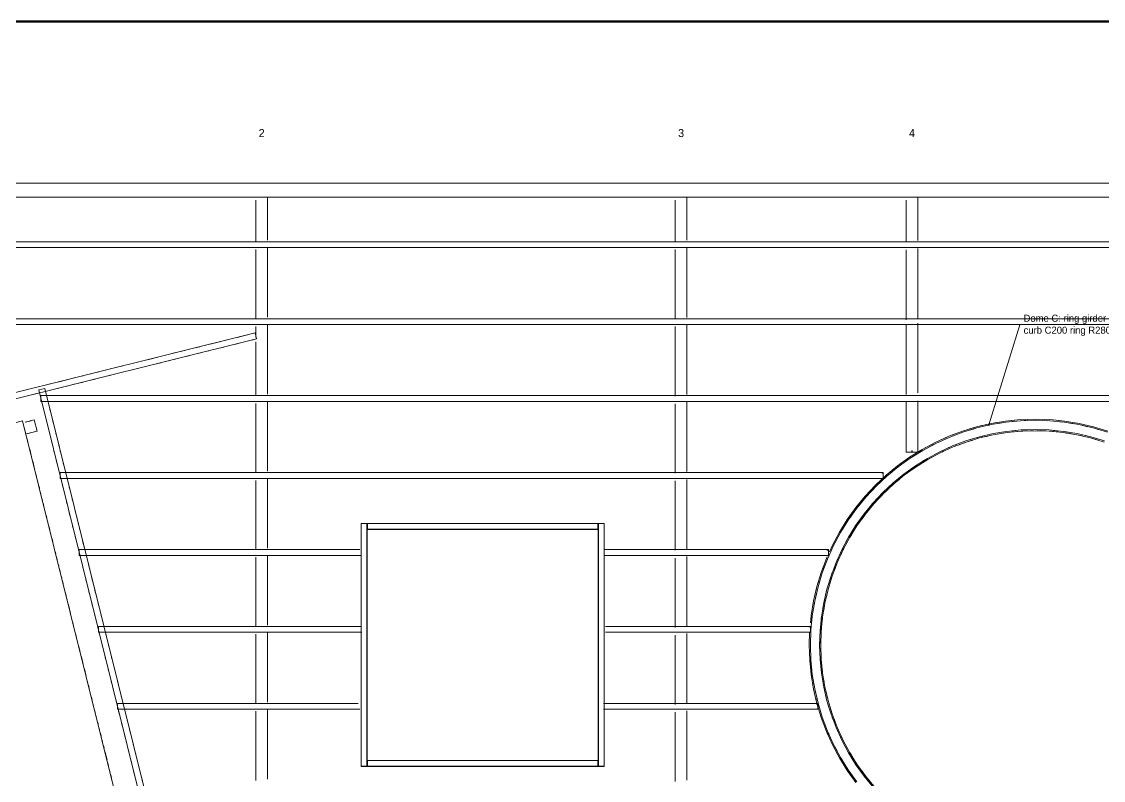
# Model space of a CAD drawing. Header units: metres. Extents: x 10 to 831, y 10 to 584.
# Drawn here: x 176.6 to 457.7, y 386.8 to 584 of the extents above; entities that cross this region are included whole.
import ezdxf
from ezdxf.enums import TextEntityAlignment as Align

# ---------------------------------------------------------------- set-up
doc = ezdxf.new("R2010")
doc.units = ezdxf.units.M
for name, color, linetype, lineweight in [('FRAME', 7, 'Continuous', 50), ('TXT', 7, 'Continuous', 18), ('VIS', 8, 'Continuous', 13)]:
    doc.layers.add(name, color=color, linetype=linetype, lineweight=lineweight)

msp = doc.modelspace()

# ---------------------------------------------------------------- linework, layer by layer
at = {"layer": 'FRAME'}
msp.add_lwpolyline([(10, 10), (831, 10), (831, 584), (10, 584), (10, 10)], close=True, dxfattribs=at)
at = {"layer": 'TXT'}
msp.add_line((428, 479.2), (436, 505.2), dxfattribs=at)
at = {"layer": 'VIS'}
for p, q in [((784, 542), (42, 542)), ((42, 538.4), (784, 538.4)), ((237.5, 537.5998), (237.5, 526.7984)), ((240.5, 527.1984), (240.5, 538.4)), ((346.5, 537.5984), (346.5, 526.7764)), ((349.5, 527.1772), (349.5, 538.4)), ((406.5, 537.5922), (406.5, 526.6858)), ((409.5, 527.0898), (409.5, 538.4)), ((409.5, 527.0898), (409.5, 538.4)), ((782.872, 526.8), (46.812, 526.8)), ((46.812, 525.3), (782.872, 525.3)), ((237.5, 524.798), (237.5, 506.7954)), ((240.5, 507.1956), (240.5, 525.1982)), ((346.5, 524.7724), (346.5, 506.7356)), ((349.5, 507.1364), (349.5, 525.1732)), ((406.5, 524.6662), (406.5, 506.4888)), ((409.5, 506.8928), (409.5, 525.07)), ((409.5, 506.8928), (409.5, 525.07)), ((781.564, 506.8), (51.788, 506.8)), ((51.788, 505.3), (781.564, 505.3)), ((237.5, 504.7952), (237.5, 501.9948)), ((240.5, 487.1926), (240.5, 505.1952)), ((346.5, 504.7316), (346.5, 486.695)), ((349.5, 487.0958), (349.5, 505.1324)), ((406.5, 505.277), (406.5, 487.0998)), ((409.5, 487.5038), (409.5, 505.681)), ((409.5, 487.5038), (409.5, 505.681)), ((237.3068, 503.106), (63.2856, 459.7952)), ((63.672, 458.2426), (237.6932, 501.5534)), ((225.6536, 500.2058), (228.3726, 500.8824)), ((229.538, 501.1724), (229.9264, 501.2692)), ((233.032, 500.3932), (231.0898, 499.9098)), ((232.6456, 501.9458), (235.3646, 502.6226)), ((237.6932, 501.5534), (236.5278, 501.2634)), ((237.6932, 501.5534), (237.3068, 503.106)), ((237.5, 500.7946), (237.5, 486.7926)), ((237.6932, 501.5534), (237.6932, 501.5534)), ((214.0004, 497.3054), (216.7194, 497.9822)), ((217.8848, 498.2722), (220.6038, 498.949)), ((221.7692, 499.239), (222.9346, 499.529)), ((223.7094, 498.073), (222.544, 497.783)), ((224.0998, 499.819), (224.4882, 499.9156)), ((225.2632, 498.4598), (224.8746, 498.363)), ((229.1476, 499.4264), (227.9822, 499.1364)), ((204.6778, 494.9852), (208.1738, 495.8554)), ((209.339, 496.1454), (212.0582, 496.822)), ((212.833, 495.3662), (210.8908, 494.8828)), ((215.1636, 495.9462), (213.9984, 495.6562)), ((216.7174, 496.3328), (216.329, 496.2362)), ((220.6018, 497.2996), (219.4366, 497.0096)), ((192.2478, 491.8916), (192.6362, 491.9882)), ((194.5784, 492.4716), (194.9668, 492.5684)), ((196.1322, 492.8584), (197.2974, 493.1484)), ((198.4628, 493.4384), (199.628, 493.7284)), ((200.403, 492.2724), (199.2376, 491.9824)), ((200.7934, 494.0184), (201.1818, 494.1152)), ((202.3472, 494.4052), (203.5124, 494.6952)), ((204.2874, 493.2392), (203.122, 492.9492)), ((206.618, 493.8194), (205.4526, 493.5292)), ((208.1718, 494.206), (207.7834, 494.1094)), ((183.702, 489.7648), (184.0904, 489.8614)), ((186.0326, 490.3448), (188.7518, 491.0216)), ((190.3034, 489.759), (188.3612, 489.2756)), ((189.917, 491.3116), (191.0824, 491.6016)), ((192.6342, 490.339), (191.4688, 490.049)), ((195.7416, 491.1124), (194.5764, 490.8224)), ((198.0724, 491.6924), (196.907, 491.4024)), ((180.981, 487.4388), (177.485, 486.5686)), ((177.487, 488.218), (180.206, 488.8946)), ((182.633, 488.6742), (181.0804, 488.2878)), ((181.0804, 488.2878), (213.3448, 358.629)), ((181.0804, 488.2878), (181.0804, 488.2878)), ((181.2736, 487.5114), (181.177, 487.8996)), ((780.256, 486.8), (181.65, 486.8)), ((181.65, 486.8), (181.65, 485.3)), ((181.65, 486.8), (181.65, 486.8)), ((214.8974, 359.0154), (182.633, 488.6742)), ((182.8262, 487.8978), (182.9228, 487.5096)), ((187.196, 488.9856), (186.0306, 488.6954)), ((181.65, 485.3), (181.65, 486.05)), ((181.65, 485.3), (181.65, 486.05)), ((181.65, 485.3), (780.256, 485.3)), ((181.65, 485.3), (181.65, 485.3)), ((181.65, 485.3), (182.0502, 485.3)), ((181.65, 485.3), (181.65, 485.3)), ((182.0464, 484.4058), (181.9498, 484.794)), ((183.599, 484.7922), (183.6956, 484.404)), ((780.256, 485.3), (183.6506, 485.3)), ((780.256, 485.3), (183.6506, 485.3)), ((184.0508, 485.3), (780.256, 485.3)), ((237.5, 484.7924), (237.5, 466.7898)), ((240.5, 467.1898), (240.5, 485.1924)), ((346.5, 484.6908), (346.5, 466.6542)), ((349.5, 467.055), (349.5, 485.0916)), ((406.5, 485.0802), (406.5, 472.1542)), ((409.5, 472.1542), (409.5, 485.4842)), ((409.5, 472.1542), (409.5, 485.4842)), ((182.8192, 481.3002), (182.7226, 481.6884)), ((183.9854, 483.2394), (184.082, 482.8512)), ((184.3718, 481.6866), (184.4684, 481.2984)), ((436.1608, 480.5744), (440, 480.7)), ((438.0804, 480.6372), (439.5202, 480.6842)), ((438.0804, 480.6372), (439.5202, 480.6842)), ((438.0804, 480.6372), (439.5202, 480.6842)), ((440, 480.7), (443.8392, 480.5744)), ((176.9, 480.24), (65.12, 452.42)), ((205.88, 363.78), (176.9, 480.24)), ((177.6728, 477.1344), (177.383, 478.299)), ((177.6728, 477.1344), (177.383, 478.299)), ((177.593, 479.9018), (179.9296, 480.4834)), ((179.1508, 480.2896), (177.9824, 479.9986)), ((179.9296, 480.4834), (180.6542, 477.5722)), ((180.1712, 479.513), (180.0504, 479.9982)), ((180.6542, 477.5722), (180.5334, 478.0574)), ((183.592, 478.1946), (183.4954, 478.5828)), ((184.7582, 480.1338), (184.8548, 479.7456)), ((185.1446, 478.581), (185.2412, 478.1928)), ((421.1316, 477.5848), (424.8074, 478.6998)), ((421.228, 477.3008), (424.885, 478.41)), ((422.9694, 478.1424), (424.3478, 478.5604)), ((422.9694, 478.1424), (424.3478, 478.5604)), ((422.9694, 478.1424), (424.3478, 478.5604)), ((423.0564, 477.8554), (424.4278, 478.2714)), ((424.8074, 478.6998), (428.5482, 479.572)), ((424.885, 478.41), (428.6068, 479.2778)), ((425.7426, 478.918), (427.1454, 479.245)), ((425.7426, 478.918), (427.1454, 479.245)), ((425.7426, 478.918), (427.1454, 479.245)), ((427.6762, 479.061), (428.1416, 479.1694)), ((428.5482, 479.572), (432.338, 480.1978)), ((428.6068, 479.2778), (432.3772, 479.9004)), ((429.4956, 479.7286), (429.9694, 479.8068)), ((429.4956, 479.7286), (429.9694, 479.8068)), ((429.4956, 479.7286), (429.9694, 479.8068)), ((430.492, 479.5892), (431.906, 479.8226)), ((432.338, 480.1978), (436.1608, 480.5744)), ((432.3772, 479.9004), (436.1804, 480.275)), ((432.6906, 477.521), (436.3374, 477.88)), ((433.2938, 480.292), (434.7274, 480.4332)), ((433.2938, 480.292), (434.7274, 480.4332)), ((433.2938, 480.292), (434.7274, 480.4332)), ((433.328, 479.994), (434.7542, 480.1344)), ((436.3374, 477.88), (434.0582, 477.6556)), ((436.1804, 480.275), (440, 480.4)), ((436.3374, 477.88), (440, 478)), ((438.1688, 477.94), (436.3374, 477.88)), ((437.1354, 480.3062), (437.6128, 480.3218)), ((440, 480.4), (443.8196, 480.275)), ((440, 478), (443.6626, 477.88)), ((440.9598, 480.6686), (442.3994, 480.6214)), ((440.9598, 480.6686), (442.3994, 480.6214)), ((440.9598, 480.6686), (442.3994, 480.6214)), ((442.747, 477.91), (441.3734, 477.955)), ((442.8646, 480.3062), (443.342, 480.2906)), ((443.6626, 477.88), (447.3094, 477.521)), ((443.8196, 480.275), (447.6228, 479.9004)), ((443.8392, 480.5744), (447.6618, 480.1978)), ((444.7948, 480.4802), (446.2284, 480.339)), ((444.7948, 480.4802), (446.2284, 480.339)), ((444.7948, 480.4802), (446.2284, 480.339)), ((445.7212, 480.0876), (447.1474, 479.9472)), ((447.6228, 479.9004), (451.3932, 479.2778)), ((447.6618, 480.1978), (451.4518, 479.572)), ((448.5654, 479.7448), (449.9794, 479.5114)), ((450.5044, 479.7286), (450.978, 479.6504)), ((450.5044, 479.7286), (450.978, 479.6504)), ((450.5044, 479.7286), (450.978, 479.6504)), ((451.3932, 479.2778), (455.115, 478.41)), ((451.4518, 479.572), (455.1926, 478.6998)), ((452.3238, 479.061), (453.7194, 478.7354)), ((453.3222, 479.136), (454.725, 478.8088)), ((453.3222, 479.136), (454.725, 478.8088)), ((453.3222, 479.136), (454.725, 478.8088)), ((455.115, 478.41), (458.772, 477.3008)), ((455.1926, 478.6998), (458.8686, 477.5848)), ((456.0294, 478.1328), (456.4864, 477.994)), ((180.6542, 477.5722), (177.9284, 476.8936)), ((178.0592, 475.5816), (178.1558, 475.1934)), ((178.0592, 475.5816), (178.1558, 475.1934)), ((178.0592, 475.5816), (178.1558, 475.1934)), ((178.2524, 474.8052), (178.1558, 475.1934)), ((178.2524, 474.8052), (178.1558, 475.1934)), ((178.3178, 476.9906), (178.7072, 477.0876)), ((179.8754, 477.3784), (180.6542, 477.5722)), ((180.6542, 477.5722), (180.6542, 477.5722)), ((184.558, 474.3126), (184.2682, 475.4772)), ((185.531, 477.0282), (185.6276, 476.64)), ((185.9174, 475.4754), (186.014, 475.0872)), ((409.5, 477.8092), (409.5, 472.1542)), ((409.5, 477.8092), (409.5, 472.1542)), ((414.0376, 474.6464), (417.5364, 476.2318)), ((414.1704, 474.3774), (417.6512, 475.9546)), ((415.787, 475.439), (417.0992, 476.0336)), ((415.787, 475.439), (417.0992, 476.0336)), ((415.787, 475.439), (417.0992, 476.0336)), ((416.781, 475.5602), (417.2162, 475.7574)), ((417.5364, 476.2318), (421.1316, 477.5848)), ((417.6512, 475.9546), (421.228, 477.3008)), ((418.4352, 476.57), (419.7834, 477.0774)), ((418.4352, 476.57), (419.7834, 477.0774)), ((418.4352, 476.57), (419.7834, 477.0774)), ((420.3338, 476.9642), (420.7808, 477.1324)), ((421.9994, 475.028), (425.5062, 476.0918)), ((423.7528, 475.56), (421.9994, 475.028)), ((425.5838, 475.802), (422.0958, 474.744)), ((422.0958, 474.744), (424.2758, 475.4052)), ((422.0958, 474.744), (424.2758, 475.4052)), ((423.8398, 475.273), (422.0958, 474.744)), ((425.5062, 476.0918), (425.0678, 475.9588)), ((425.5838, 475.802), (425.1478, 475.6698)), ((425.5062, 476.0918), (429.075, 476.924)), ((426.3984, 476.2998), (425.5062, 476.0918)), ((429.1334, 476.6298), (425.5838, 475.802)), ((425.5838, 475.802), (426.0276, 475.9056)), ((425.5838, 475.802), (426.0276, 475.9056)), ((428.246, 476.4228), (426.915, 476.1124)), ((427.3586, 476.216), (428.6898, 476.5262)), ((427.3586, 476.216), (428.6898, 476.5262)), ((429.075, 476.924), (432.6906, 477.521)), ((432.7296, 477.2234), (429.1334, 476.6298)), ((431.7866, 477.3716), (430.4308, 477.1478)), ((436.357, 477.5808), (432.7296, 477.2234)), ((436.357, 477.5808), (434.09, 477.3574)), ((434.5434, 477.4022), (436.357, 477.5808)), ((434.5434, 477.4022), (436.357, 477.5808)), ((440, 477.7), (436.357, 477.5808)), ((436.357, 477.5808), (436.8124, 477.5956)), ((436.357, 477.5808), (436.8124, 477.5956)), ((439.0892, 477.6702), (438.6338, 477.6552)), ((439.0892, 477.6702), (439.5446, 477.685)), ((439.0892, 477.6702), (439.5446, 477.685)), ((443.643, 477.5808), (440, 477.7)), ((440.9108, 477.6702), (440.4554, 477.685)), ((440.9108, 477.6702), (441.3662, 477.6552)), ((440.9108, 477.6702), (441.3662, 477.6552)), ((447.2704, 477.2234), (443.643, 477.5808)), ((445.4566, 477.4022), (444.0964, 477.536)), ((445.486, 477.7006), (444.1184, 477.8352)), ((444.5498, 477.4914), (445.91, 477.3574)), ((444.5498, 477.4914), (445.91, 477.3574)), ((450.8666, 476.6298), (447.2704, 477.2234)), ((447.3094, 477.521), (450.925, 476.924)), ((449.0684, 476.9266), (447.7198, 477.1492)), ((449.1172, 477.2224), (447.7614, 477.4462)), ((448.1694, 477.075), (449.518, 476.8524)), ((448.1694, 477.075), (449.518, 476.8524)), ((454.4162, 475.802), (450.8666, 476.6298)), ((450.925, 476.924), (454.4938, 476.0918)), ((451.754, 476.4228), (451.3102, 476.5262)), ((451.754, 476.4228), (452.1976, 476.3194)), ((451.754, 476.4228), (452.1976, 476.3194)), ((453.6016, 476.2998), (453.1556, 476.4038)), ((457.9042, 474.744), (454.4162, 475.802)), ((454.4938, 476.0918), (458.0006, 475.028)), ((455.2882, 475.5376), (454.8522, 475.6698)), ((455.2882, 475.5376), (455.7242, 475.4052)), ((455.2882, 475.5376), (455.7242, 475.4052)), ((457.124, 475.294), (455.8088, 475.693)), ((178.4456, 474.0288), (178.5422, 473.6406)), ((178.4456, 474.0288), (178.5422, 473.6406)), ((178.4456, 474.0288), (178.5422, 473.6406)), ((179.2184, 470.9232), (178.7354, 472.8642)), ((179.2184, 470.9232), (178.7354, 472.8642)), ((178.832, 472.476), (178.9286, 472.0878)), ((178.832, 472.476), (178.9286, 472.0878)), ((178.832, 472.476), (178.9286, 472.0878)), ((185.1376, 471.9834), (185.041, 472.3716)), ((186.3038, 473.9226), (186.4004, 473.5344)), ((186.6902, 472.3698), (186.7868, 471.9816)), ((406.5, 472.1542), (406.5, 472.558)), ((406.5, 472.1542), (406.5, 472.558)), ((407.388, 470.8072), (410.65, 472.8356)), ((407.5546, 470.5578), (410.8, 472.5758)), ((407.929, 472.1542), (407.929, 472.558)), ((408.071, 472.1542), (408.071, 472.558)), ((409.8346, 472.3286), (410.2422, 472.5822)), ((409.8346, 472.3286), (410.2422, 472.5822)), ((409.8346, 472.3286), (410.2422, 472.5822)), ((409.9886, 472.0714), (410.3944, 472.3236)), ((410.65, 472.8356), (414.0376, 474.6464)), ((410.8, 472.5758), (414.1704, 474.3774)), ((411.497, 473.2884), (411.9204, 473.5148)), ((411.497, 473.2884), (411.9204, 473.5148)), ((411.497, 473.2884), (411.9204, 473.5148)), ((412.4852, 473.4766), (413.749, 474.1522)), ((415.2318, 472.2248), (418.5698, 473.7372)), ((418.6846, 473.46), (415.3646, 471.9558)), ((416.1946, 472.3318), (415.7796, 472.1438)), ((416.1946, 472.3318), (416.6096, 472.52)), ((416.1946, 472.3318), (416.6096, 472.52)), ((417.7352, 473.3592), (417.318, 473.1702)), ((418.5698, 473.7372), (421.9994, 475.028)), ((422.0958, 474.744), (418.6846, 473.46)), ((419.4272, 474.06), (418.9984, 473.8986)), ((422.0958, 474.744), (419.9638, 473.9416)), ((420.3902, 474.102), (422.0958, 474.744)), ((420.3902, 474.102), (422.0958, 474.744)), ((421.9994, 475.028), (421.5706, 474.8668)), ((179.2184, 470.9232), (179.315, 470.535)), ((179.2184, 470.9232), (179.315, 470.535)), ((179.2184, 470.9232), (179.315, 470.535)), ((179.9912, 467.8176), (179.5082, 469.7586)), ((179.9912, 467.8176), (179.5082, 469.7586)), ((186.1036, 468.1014), (185.6206, 470.0424)), ((187.0766, 470.817), (187.1732, 470.4288)), ((404.2658, 468.5698), (407.388, 470.8072)), ((404.4484, 468.3318), (407.5546, 470.5578)), ((409.5, 472.1542), (406.5, 472.1542)), ((406.5, 472.1542), (409.5, 472.1542)), ((406.5, 472.1542), (406.5, 472.1542)), ((409.5, 472.1542), (406.5, 472.1542)), ((406.5, 472.1542), (409.5, 472.1542)), ((406.5, 472.1542), (406.5, 472.1542)), ((406.778, 470.0014), (407.1664, 470.2796)), ((408.071, 472.1542), (407.929, 472.1542)), ((407.929, 472.1542), (408.071, 472.1542)), ((407.929, 472.1542), (407.929, 472.1542)), ((408.071, 472.1542), (408.071, 472.1542)), ((408.888, 468.5622), (412, 470.4974)), ((412.15, 470.2376), (409.0548, 468.3128)), ((409.5, 472.1542), (409.5, 472.1542)), ((409.5, 472.1542), (409.5, 472.1542)), ((411.222, 470.0136), (410.055, 469.288)), ((411.3762, 469.7564), (410.9892, 469.5158)), ((411.3762, 469.7564), (411.7632, 469.997)), ((411.3762, 469.7564), (411.7632, 469.997)), ((412, 470.4974), (415.2318, 472.2248)), ((415.3646, 471.9558), (412.15, 470.2376)), ((413.7572, 471.0968), (412.5518, 470.4524)), ((412.9536, 470.6672), (414.159, 471.3114)), ((412.9536, 470.6672), (414.159, 471.3114)), ((414.4238, 471.793), (414.02, 471.577)), ((179.6048, 469.3704), (179.7014, 468.9822)), ((179.6048, 469.3704), (179.7014, 468.9822)), ((179.6048, 469.3704), (179.7014, 468.9822)), ((179.9912, 467.8176), (180.0878, 467.4294)), ((179.9912, 467.8176), (180.0878, 467.4294)), ((179.9912, 467.8176), (180.0878, 467.4294)), ((400.5536, 466.8), (186.626, 466.8)), ((186.626, 466.8), (186.626, 465.3)), ((186.626, 466.8), (186.626, 466.8)), ((187.463, 469.2642), (187.5596, 468.876)), ((187.8494, 467.7114), (187.946, 467.3232)), ((400.5536, 466.8), (400.153, 466.8)), ((400.5536, 466.8), (400.153, 466.8)), ((400.5536, 466.68), (400.153, 466.68)), ((400.5536, 466.8), (400.5536, 465.3)), ((400.5536, 465.3), (400.5536, 466.8)), ((400.5536, 466.8), (400.5536, 466.8)), ((400.5536, 466.8), (400.5536, 466.68)), ((400.5536, 466.68), (400.5536, 466.8)), ((400.5536, 466.8), (400.5536, 466.8)), ((400.5536, 466.8), (400.5536, 465.3)), ((400.5536, 465.3), (400.5536, 466.8)), ((400.5536, 466.8), (400.5536, 466.8)), ((400.5536, 466.68), (400.5536, 466.68)), ((401.2964, 466.133), (404.2658, 468.5698)), ((401.4942, 465.9074), (404.4484, 468.3318)), ((402.2328, 466.5136), (402.602, 466.8166)), ((403.5234, 467.9606), (403.8946, 468.2652)), ((403.5234, 467.9606), (403.8946, 468.2652)), ((403.5234, 467.9606), (403.8946, 468.2652)), ((405.0462, 469.1292), (405.4366, 469.4088)), ((405.0462, 469.1292), (405.4366, 469.4088)), ((405.0462, 469.1292), (405.4366, 469.4088)), ((405.9094, 466.4278), (408.888, 468.5622)), ((409.0548, 468.3128), (406.092, 466.1898)), ((406.8326, 466.7206), (406.4624, 466.4552)), ((406.8326, 466.7206), (407.203, 466.986)), ((406.8326, 466.7206), (407.203, 466.986)), ((408.888, 468.5622), (407.771, 467.7618)), ((409.0548, 468.3128), (408.6844, 468.0474)), ((409.0548, 468.3128), (409.4416, 468.5534)), ((409.0548, 468.3128), (409.4416, 468.5534)), ((180.3776, 466.2648), (180.4742, 465.8766)), ((180.3776, 466.2648), (180.4742, 465.8766)), ((180.3776, 466.2648), (180.4742, 465.8766)), ((180.764, 464.712), (180.8606, 464.3238)), ((180.764, 464.712), (180.8606, 464.3238)), ((180.764, 464.712), (180.8606, 464.3238)), ((186.626, 465.3), (186.626, 466.05)), ((186.626, 465.3), (186.626, 466.05)), ((186.626, 465.3), (400.5536, 465.3)), ((186.626, 465.3), (186.626, 465.3)), ((186.626, 465.3), (187.0266, 465.3)), ((186.626, 465.3), (186.626, 465.3)), ((186.8764, 464.9958), (186.7798, 465.384)), ((187.6492, 461.8902), (187.1662, 463.8312)), ((188.6222, 464.6058), (188.7188, 464.2176)), ((400.5536, 465.3), (188.629, 465.3)), ((400.5536, 465.3), (188.629, 465.3)), ((189.0296, 465.3), (400.5536, 465.3)), ((237.5, 464.7896), (237.5, 446.787)), ((240.5, 447.187), (240.5, 465.1896)), ((346.5, 464.6502), (346.5, 446.6134)), ((349.5, 447.0142), (349.5, 465.051)), ((398.4928, 463.5072), (401.2964, 466.133)), ((398.705, 463.295), (401.4942, 465.9074)), ((399.4022, 463.9482), (399.751, 464.2746)), ((400.402, 461.598), (403.0766, 464.103)), ((400.5536, 465.3), (400.5536, 465.3)), ((400.5536, 465.3), (400.5536, 465.3)), ((400.5956, 465.4766), (400.946, 465.8048)), ((400.5956, 465.4766), (400.946, 465.8048)), ((400.5956, 465.4766), (400.946, 465.8048)), ((403.2744, 463.8774), (400.6142, 461.3858)), ((403.2744, 463.8774), (402.942, 463.566)), ((403.0766, 464.103), (405.9094, 466.4278)), ((406.092, 466.1898), (403.2744, 463.8774)), ((403.2744, 463.8774), (405.0354, 465.3226)), ((403.2744, 463.8774), (405.0354, 465.3226)), ((404.6832, 465.0336), (403.2744, 463.8774)), ((403.7848, 464.6842), (403.4308, 464.3936)), ((405.9094, 466.4278), (405.5552, 466.1372)), ((181.1504, 463.1592), (181.0538, 463.5474)), ((181.1504, 463.1592), (181.0538, 463.5474)), ((181.1504, 463.1592), (181.247, 462.771)), ((181.1504, 463.1592), (181.247, 462.771)), ((181.1504, 463.1592), (181.247, 462.771)), ((181.5368, 461.6064), (181.6334, 461.2182)), ((181.5368, 461.6064), (181.6334, 461.2182)), ((181.5368, 461.6064), (181.6334, 461.2182)), ((189.0086, 463.053), (189.1052, 462.6648)), ((189.395, 461.5002), (189.4916, 461.112)), ((395.867, 460.7036), (398.4928, 463.5072)), ((396.0926, 460.5058), (398.705, 463.295)), ((397.18, 462.1054), (398.1646, 463.1568)), ((397.18, 462.1054), (398.1646, 463.1568)), ((397.18, 462.1054), (398.1646, 463.1568)), ((397.897, 458.9234), (400.402, 461.598)), ((398.0518, 462.5978), (398.3784, 462.9464)), ((400.6142, 461.3858), (398.1226, 458.7256)), ((400.6142, 461.3858), (399.6798, 460.3882)), ((399.9912, 460.7208), (400.6142, 461.3858)), ((399.9912, 460.7208), (400.6142, 461.3858)), ((400.402, 461.598), (400.089, 461.2636)), ((400.6142, 461.3858), (401.6118, 462.3202)), ((400.6142, 461.3858), (401.6118, 462.3202)), ((401.2792, 462.0088), (400.6142, 461.3858)), ((402.408, 463.4768), (402.0736, 463.1636)), ((181.9232, 460.0536), (182.0198, 459.6654)), ((181.9232, 460.0536), (182.0198, 459.6654)), ((181.9232, 460.0536), (182.0198, 459.6654)), ((182.3096, 458.5008), (182.213, 458.889)), ((182.3096, 458.5008), (182.213, 458.889)), ((182.3096, 458.5008), (182.4062, 458.1126)), ((182.3096, 458.5008), (182.4062, 458.1126)), ((182.3096, 458.5008), (182.4062, 458.1126)), ((188.422, 458.7846), (188.3254, 459.1728)), ((189.7814, 459.9474), (189.878, 459.5592)), ((190.1678, 458.3946), (190.2644, 458.0064)), ((393.4302, 457.7344), (395.867, 460.7036)), ((393.6682, 457.5516), (396.0926, 460.5058)), ((394.0394, 458.4766), (394.344, 458.8478)), ((394.0394, 458.4766), (394.344, 458.8478)), ((394.0394, 458.4766), (394.344, 458.8478)), ((394.2742, 458.2902), (394.5774, 458.6594)), ((395.5722, 456.0906), (397.897, 458.9234)), ((398.1226, 458.7256), (395.8102, 455.908)), ((397.897, 458.9234), (397.6064, 458.5692)), ((398.1226, 458.7256), (397.8334, 458.3734)), ((399.1496, 460.2606), (397.897, 458.9234)), ((398.1226, 458.7256), (398.434, 459.058)), ((398.1226, 458.7256), (398.434, 459.058)), ((182.696, 456.948), (182.5994, 457.3362)), ((182.696, 456.948), (182.5994, 457.3362)), ((182.696, 456.948), (182.7926, 456.5598)), ((182.696, 456.948), (182.7926, 456.5598)), ((182.696, 456.948), (182.7926, 456.5598)), ((183.0824, 455.3952), (182.9858, 455.7834)), ((183.0824, 455.3952), (182.9858, 455.7834)), ((183.0824, 455.3952), (183.179, 455.007)), ((183.0824, 455.3952), (183.179, 455.007)), ((183.0824, 455.3952), (183.179, 455.007)), ((189.1948, 455.679), (188.7118, 457.62)), ((190.5542, 456.8418), (190.6508, 456.4536)), ((349.5, 447.0142), (349.5, 455.4314)), ((391.1928, 454.612), (393.4302, 457.7344)), ((391.4422, 454.4452), (393.6682, 457.5516)), ((391.752, 455.3926), (392.5912, 456.5634)), ((391.752, 455.3926), (392.5912, 456.5634)), ((391.752, 455.3926), (392.5912, 456.5634)), ((391.9986, 455.2218), (392.277, 455.6102)), ((393.4376, 453.112), (395.5722, 456.0906)), ((395.8102, 455.908), (393.6872, 452.9452)), ((395.8102, 455.908), (395.014, 454.797)), ((395.2794, 455.1674), (395.8102, 455.908)), ((395.2794, 455.1674), (395.8102, 455.908)), ((395.5722, 456.0906), (395.3054, 455.7182)), ((396.1534, 456.7988), (395.5722, 456.0906)), ((395.8102, 455.908), (396.6774, 456.9646)), ((395.8102, 455.908), (396.6774, 456.9646)), ((396.3884, 456.6124), (395.8102, 455.908)), ((183.4688, 453.8424), (183.3722, 454.2306)), ((183.4688, 453.8424), (183.3722, 454.2306)), ((183.4688, 453.8424), (183.5654, 453.4542)), ((183.4688, 453.8424), (183.5654, 453.4542)), ((183.4688, 453.8424), (183.5654, 453.4542)), ((183.8552, 452.2896), (183.7586, 452.6778)), ((183.8552, 452.2896), (183.7586, 452.6778)), ((189.5812, 454.1262), (189.4846, 454.5144)), ((189.9676, 452.5734), (189.871, 452.9616)), ((190.9406, 455.289), (191.0372, 454.9008)), ((191.327, 453.7362), (191.4236, 453.348)), ((264.9, 453.62), (264.84, 453.56)), ((264.84, 453.56), (264.9, 453.56)), ((264.84, 453.56), (264.84, 390.48)), ((264.9, 453.56), (264.9, 453.62)), ((266.38, 453.62), (264.9, 453.62)), ((264.9, 453.62), (264.9, 453.62)), ((264.9, 453.56), (266.38, 453.56)), ((264.9, 390.48), (264.9, 453.56)), ((266.44, 453.56), (266.38, 453.62)), ((266.38, 453.62), (266.38, 453.56)), ((266.38, 453.56), (266.44, 453.56)), ((266.38, 453.56), (266.38, 390.48)), ((266.5, 453.62), (266.44, 453.56)), ((266.44, 390.48), (266.44, 453.56)), ((266.44, 453.56), (266.44, 453.56)), ((266.44, 453.56), (266.5, 453.56)), ((266.44, 453.56), (266.44, 452.08)), ((266.5, 453.56), (266.5, 453.62)), ((266.5, 453.62), (266.5, 453.62)), ((326.38, 453.62), (266.5, 453.62)), ((266.5, 453.56), (326.38, 453.56)), ((266.5, 452.08), (266.5, 453.56)), ((326.44, 453.56), (326.38, 453.62)), ((326.38, 453.62), (326.38, 453.56)), ((326.38, 453.56), (326.44, 453.56)), ((326.38, 453.56), (326.38, 452.08)), ((326.5, 453.62), (326.44, 453.56)), ((326.44, 453.56), (326.5, 453.56)), ((326.44, 453.56), (326.44, 390.48)), ((326.44, 452.08), (326.44, 453.56)), ((326.44, 453.56), (326.44, 453.56)), ((326.5, 453.56), (326.5, 453.62)), ((326.5, 453.62), (326.5, 453.62)), ((327.98, 453.62), (326.5, 453.62)), ((326.5, 390.48), (326.5, 453.56)), ((326.5, 453.56), (327.98, 453.56)), ((328.04, 453.56), (327.98, 453.62)), ((327.98, 453.62), (327.98, 453.56)), ((327.98, 453.56), (328.04, 453.56)), ((327.98, 453.56), (327.98, 390.48)), ((328.04, 453.56), (328.04, 453.56)), ((328.04, 390.48), (328.04, 453.56)), ((389.1644, 451.35), (391.1928, 454.612)), ((389.4242, 451.2), (391.4422, 454.4452)), ((390.6856, 453.7964), (390.9392, 454.2042)), ((390.6856, 453.7964), (390.9392, 454.2042)), ((390.6856, 453.7964), (390.9392, 454.2042)), ((391.5026, 450), (393.4376, 453.112)), ((393.6872, 452.9452), (391.7624, 449.85)), ((393.4376, 453.112), (393.1958, 452.723)), ((394.505, 454.6012), (393.4376, 453.112)), ((393.6872, 452.9452), (393.4466, 452.5584)), ((393.6872, 452.9452), (393.9526, 453.3156)), ((393.6872, 452.9452), (393.9526, 453.3156)), ((183.8552, 452.2896), (183.9518, 451.9014)), ((183.8552, 452.2896), (183.9518, 451.9014)), ((183.8552, 452.2896), (183.9518, 451.9014)), ((184.2416, 450.7368), (184.145, 451.125)), ((184.2416, 450.7368), (184.145, 451.125)), ((184.2416, 450.7368), (184.3382, 450.3486)), ((184.2416, 450.7368), (184.3382, 450.3486)), ((184.2416, 450.7368), (184.3382, 450.3486)), ((190.7404, 449.4678), (190.2574, 451.4088)), ((191.7134, 452.1834), (191.81, 451.7952)), ((192.0998, 450.6306), (192.1964, 450.2424)), ((266.5, 452.08), (266.44, 452.08)), ((266.44, 452.08), (266.5, 452.02)), ((266.44, 452.08), (266.44, 452.08)), ((266.5, 452.02), (266.47, 452.05)), ((266.5, 452.02), (266.5, 452.08)), ((326.38, 452.08), (266.5, 452.08)), ((266.5, 452.02), (266.5, 452.02)), ((326.38, 452.02), (266.5, 452.02)), ((266.5, 452.02), (326.38, 452.02)), ((326.38, 452.08), (326.38, 452.02)), ((326.38, 452.02), (326.44, 452.08)), ((326.44, 452.08), (326.38, 452.08)), ((326.38, 452.02), (326.38, 452.05)), ((326.38, 452.02), (326.38, 452.02)), ((387.3536, 447.9624), (389.1644, 451.35)), ((387.6226, 447.8296), (389.4242, 451.2)), ((388.073, 448.6722), (388.7486, 449.9362)), ((388.259, 449.6562), (388.938, 450.9266)), ((388.259, 449.6562), (388.938, 450.9266)), ((388.259, 449.6562), (388.938, 450.9266)), ((389.7752, 446.7682), (391.5026, 450)), ((389.9286, 452.0114), (390.1808, 452.417)), ((391.7624, 449.85), (390.0442, 446.6354)), ((391.5026, 450), (390.8548, 448.788)), ((391.7624, 449.85), (391.118, 448.6446)), ((391.3328, 449.0464), (391.7624, 449.85)), ((391.3328, 449.0464), (391.7624, 449.85)), ((391.9864, 450.778), (391.5026, 450)), ((391.7624, 449.85), (392.4842, 451.0108)), ((391.7624, 449.85), (392.4842, 451.0108)), ((392.2436, 450.6238), (391.7624, 449.85)), ((184.628, 449.184), (184.5314, 449.5722)), ((184.628, 449.184), (184.5314, 449.5722)), ((184.628, 449.184), (184.7246, 448.7958)), ((184.628, 449.184), (184.7246, 448.7958)), ((184.628, 449.184), (184.7246, 448.7958)), ((185.0144, 447.6312), (184.9178, 448.0194)), ((185.0144, 447.6312), (184.9178, 448.0194)), ((185.0144, 447.6312), (185.111, 447.243)), ((185.0144, 447.6312), (185.111, 447.243)), ((185.0144, 447.6312), (185.111, 447.243)), ((191.1268, 447.915), (191.0302, 448.3032)), ((192.4862, 449.0778), (192.9692, 447.1368)), ((386.0454, 444.3488), (387.6226, 447.8296)), ((386.561, 446.213), (387.3536, 447.9624)), ((390.0442, 446.6354), (390.259, 447.0372)), ((390.0442, 446.6354), (390.259, 447.0372)), ((185.4008, 446.0784), (185.3042, 446.4666)), ((185.4008, 446.0784), (185.3042, 446.4666)), ((185.4008, 446.0784), (185.4974, 445.6902)), ((185.4008, 446.0784), (185.4974, 445.6902)), ((185.4008, 446.0784), (185.4974, 445.6902)), ((185.7872, 444.5256), (185.6906, 444.9138)), ((185.7872, 444.5256), (185.6906, 444.9138)), ((185.7872, 444.5256), (185.8838, 444.1374)), ((185.7872, 444.5256), (185.8838, 444.1374)), ((185.7872, 444.5256), (185.8838, 444.1374)), ((191.5132, 446.3622), (191.4166, 446.7504)), ((264.5138, 446.8), (191.604, 446.8)), ((191.604, 446.8), (191.604, 445.3)), ((191.604, 446.8), (191.604, 446.8)), ((191.604, 445.3), (191.604, 446.05)), ((191.604, 445.3), (191.604, 446.05)), ((191.604, 445.3), (264.9144, 445.3)), ((191.604, 445.3), (191.604, 445.3)), ((191.604, 445.3), (192.0046, 445.3)), ((191.604, 445.3), (191.604, 445.3)), ((191.8996, 444.8094), (191.803, 445.1976)), ((193.4522, 445.1958), (193.742, 444.0312)), ((264.5138, 445.3), (193.607, 445.3)), ((264.5138, 445.3), (193.607, 445.3)), ((194.0076, 445.3), (264.9144, 445.3)), ((237.5, 444.7866), (237.5, 426.7842)), ((240.5, 427.1842), (240.5, 445.1868)), ((240.5, 427.1842), (240.5, 444.3866)), ((386.297, 446.8), (328.2096, 446.8)), ((386.297, 445.3), (328.2096, 445.3)), ((386.297, 445.3), (328.2096, 445.3)), ((328.6102, 445.3), (386.297, 445.3)), ((328.6102, 445.3), (386.297, 445.3)), ((346.5, 444.6094), (346.5, 426.5728)), ((349.5, 426.9736), (349.5, 445.0102)), ((349.5, 426.9736), (349.5, 445.0102)), ((384.4152, 440.8684), (385.7682, 444.4636)), ((384.6992, 440.772), (386.0454, 444.3488)), ((385.7682, 444.4636), (385.9664, 444.9008)), ((386.297, 446.8), (385.8964, 446.8)), ((386.297, 446.8), (385.8964, 446.8)), ((386.297, 446.68), (385.8964, 446.68)), ((386.297, 446.8), (386.297, 445.3)), ((386.297, 445.3), (386.297, 446.8)), ((386.297, 446.8), (386.297, 446.8)), ((386.297, 446.8), (386.297, 446.68)), ((386.297, 446.68), (386.297, 446.8)), ((386.297, 446.8), (386.297, 446.8)), ((386.297, 446.8), (386.297, 445.3)), ((386.297, 445.3), (386.297, 446.8)), ((386.297, 446.8), (386.297, 446.8)), ((386.297, 446.68), (386.297, 446.68)), ((386.297, 445.3), (386.297, 445.3)), ((386.297, 445.3), (386.297, 445.3)), ((386.4398, 445.219), (386.6368, 445.654)), ((388.2628, 443.4302), (389.7752, 446.7682)), ((388.6408, 444.2648), (388.2628, 443.4302)), ((390.0442, 446.6354), (388.54, 443.3154)), ((390.0442, 446.6354), (389.48, 445.3904)), ((389.7752, 446.7682), (389.586, 446.351)), ((389.6682, 445.8054), (390.0442, 446.6354)), ((389.6682, 445.8054), (390.0442, 446.6354)), ((186.1736, 442.9728), (186.077, 443.361)), ((186.1736, 442.9728), (186.077, 443.361)), ((186.1736, 442.9728), (186.2702, 442.5846)), ((186.1736, 442.9728), (186.2702, 442.5846)), ((186.1736, 442.9728), (186.2702, 442.5846)), ((186.56, 441.42), (186.4634, 441.8082)), ((186.56, 441.42), (186.4634, 441.8082)), ((186.56, 441.42), (186.6566, 441.0318)), ((186.56, 441.42), (186.6566, 441.0318)), ((186.56, 441.42), (186.6566, 441.0318)), ((192.286, 443.2566), (192.1894, 443.6448)), ((192.6724, 441.7038), (192.5758, 442.092)), ((194.0318, 442.8666), (194.3216, 441.702)), ((384.7534, 441.7672), (384.9226, 442.2166)), ((384.7534, 441.7672), (384.9226, 442.2166)), ((384.7534, 441.7672), (384.9226, 442.2166)), ((385.0358, 441.6662), (385.5406, 443.0074)), ((386.972, 440.0006), (388.2628, 443.4302)), ((388.54, 443.3154), (387.256, 439.9042)), ((388.54, 443.3154), (387.7374, 441.1834)), ((387.898, 441.6098), (388.54, 443.3154)), ((387.898, 441.6098), (388.54, 443.3154)), ((388.2628, 443.4302), (388.1014, 443.0016)), ((388.54, 443.3154), (388.728, 443.7304)), ((388.54, 443.3154), (388.728, 443.7304)), ((186.9464, 439.8672), (186.8498, 440.2554)), ((186.9464, 439.8672), (186.8498, 440.2554)), ((186.9464, 439.8672), (187.043, 439.479)), ((186.9464, 439.8672), (187.043, 439.479)), ((186.9464, 439.8672), (187.043, 439.479)), ((187.3328, 438.3144), (187.2362, 438.7026)), ((187.3328, 438.3144), (187.2362, 438.7026)), ((193.0588, 440.151), (192.9622, 440.5392)), ((193.4452, 438.5982), (193.3486, 438.9864)), ((194.8046, 439.761), (195.0944, 438.5964)), ((383.3002, 437.1926), (384.4152, 440.8684)), ((383.579, 438.1116), (383.7182, 438.5712)), ((383.579, 438.1116), (383.7182, 438.5712)), ((383.579, 438.1116), (383.7182, 438.5712)), ((383.59, 437.115), (384.6992, 440.772)), ((385.9082, 436.4938), (386.972, 440.0006)), ((387.256, 439.9042), (386.198, 436.4162)), ((386.972, 440.0006), (386.839, 439.5622)), ((387.256, 439.9042), (386.8592, 438.5962)), ((387.2946, 440.858), (386.972, 440.0006)), ((386.9914, 439.0322), (387.256, 439.9042)), ((386.9914, 439.0322), (387.256, 439.9042)), ((387.256, 439.9042), (387.4164, 440.3306)), ((387.256, 439.9042), (387.4164, 440.3306)), ((187.3328, 438.3144), (187.4294, 437.9262)), ((187.3328, 438.3144), (187.4294, 437.9262)), ((187.3328, 438.3144), (187.4294, 437.9262)), ((187.7192, 436.7616), (187.6226, 437.1498)), ((187.7192, 436.7616), (187.6226, 437.1498)), ((187.7192, 436.7616), (187.8158, 436.3734)), ((187.7192, 436.7616), (187.8158, 436.3734)), ((187.7192, 436.7616), (187.8158, 436.3734)), ((193.8316, 437.0454), (193.735, 437.4336)), ((194.218, 435.4926), (194.1214, 435.8808)), ((195.3842, 437.4318), (195.8672, 435.4908)), ((382.4278, 433.4518), (383.3002, 437.1926)), ((382.7222, 433.3932), (383.59, 437.115)), ((382.939, 434.3238), (383.2644, 435.7194)), ((383.082, 436.2574), (383.1912, 436.725)), ((383.082, 436.2574), (383.1912, 436.725)), ((383.082, 436.2574), (383.1912, 436.725)), ((383.8672, 438.0292), (384.006, 438.4864)), ((385.076, 432.925), (385.9082, 436.4938)), ((386.198, 436.4162), (385.3702, 432.8666)), ((386.198, 436.4162), (385.6806, 434.1976)), ((385.7842, 434.6414), (386.198, 436.4162)), ((385.7842, 434.6414), (386.198, 436.4162)), ((385.9082, 436.4938), (385.8042, 436.0478)), ((386.44, 438.2472), (385.9082, 436.4938)), ((386.198, 436.4162), (386.3302, 436.8522)), ((386.198, 436.4162), (386.3302, 436.8522)), ((188.1056, 435.2088), (188.009, 435.597)), ((188.1056, 435.2088), (188.009, 435.597)), ((188.1056, 435.2088), (188.2022, 434.8206)), ((188.1056, 435.2088), (188.2022, 434.8206)), ((188.1056, 435.2088), (188.2022, 434.8206)), ((188.492, 433.656), (188.3954, 434.0442)), ((188.492, 433.656), (188.3954, 434.0442)), ((188.492, 433.656), (188.5886, 433.2678)), ((188.492, 433.656), (188.5886, 433.2678)), ((188.492, 433.656), (188.5886, 433.2678)), ((194.6044, 433.9398), (194.5078, 434.328)), ((196.157, 434.3262), (196.2536, 433.938)), ((381.8022, 429.6618), (382.4278, 433.4518)), ((382.0996, 429.6228), (382.7222, 433.3932)), ((382.2714, 432.5044), (382.3496, 432.978)), ((382.2714, 432.5044), (382.3496, 432.978)), ((382.2714, 432.5044), (382.3496, 432.978)), ((382.4108, 431.508), (382.6444, 432.922)), ((384.479, 429.3094), (385.076, 432.925)), ((385.076, 432.925), (384.8522, 431.5692)), ((385.284, 433.8172), (385.076, 432.925)), ((385.3702, 432.8666), (385.4738, 433.3102)), ((385.3702, 432.8666), (385.4738, 433.3102)), ((188.8784, 432.1032), (188.7818, 432.4914)), ((188.8784, 432.1032), (188.7818, 432.4914)), ((188.8784, 432.1032), (189.3614, 430.1622)), ((188.8784, 432.1032), (189.3614, 430.1622)), ((188.8784, 432.1032), (189.3614, 430.1622)), ((189.2648, 430.5504), (189.1682, 430.9386)), ((189.2648, 430.5504), (189.1682, 430.9386)), ((194.9908, 432.387), (194.8942, 432.7752)), ((195.3772, 430.8342), (195.2806, 431.2224)), ((196.5434, 432.7734), (196.64, 432.3852)), ((196.9298, 431.2206), (197.0264, 430.8324)), ((385.3702, 432.8666), (384.7766, 429.2704)), ((385.3702, 432.8666), (384.9992, 430.6188)), ((385.0734, 431.0684), (385.3702, 432.8666)), ((385.0734, 431.0684), (385.3702, 432.8666)), ((190.0376, 427.4448), (189.941, 427.833)), ((190.0376, 427.4448), (189.941, 427.833)), ((190.0376, 427.4448), (190.1342, 427.0566)), ((190.0376, 427.4448), (190.1342, 427.0566)), ((190.0376, 427.4448), (190.1342, 427.0566)), ((195.7636, 429.2814), (195.667, 429.6696)), ((196.15, 427.7286), (196.0534, 428.1168)), ((197.3162, 429.6678), (197.4128, 429.2796)), ((197.7026, 428.115), (197.7992, 427.7268)), ((381.614, 427.7506), (381.8022, 429.6618)), ((381.725, 425.8196), (382.0996, 429.6228)), ((382.006, 428.672), (382.0528, 429.1474)), ((384.12, 425.6626), (384.479, 429.3094)), ((384.7766, 429.2704), (384.4192, 425.643)), ((384.479, 429.3094), (384.4342, 428.8536)), ((384.7766, 429.2704), (384.6426, 427.91)), ((384.6872, 428.3634), (384.7766, 429.2704)), ((384.6872, 428.3634), (384.7766, 429.2704)), ((384.7766, 429.2704), (384.8508, 429.7198)), ((384.7766, 429.2704), (384.8508, 429.7198)), ((190.8104, 424.3392), (190.7138, 424.7274)), ((190.8104, 424.3392), (190.7138, 424.7274)), ((196.5364, 426.1758), (196.4398, 426.564)), ((264.6564, 426.8), (196.58, 426.8)), ((196.58, 426.8), (196.58, 425.3)), ((196.58, 426.8), (196.58, 426.8)), ((196.58, 425.3), (196.58, 426.05)), ((196.58, 425.3), (196.58, 426.05)), ((196.58, 425.3), (265.0568, 425.3)), ((196.58, 425.3), (196.58, 425.3)), ((196.58, 425.3), (196.9804, 425.3)), ((196.58, 425.3), (196.58, 425.3)), ((196.9228, 424.623), (196.8262, 425.0112)), ((198.4754, 425.0094), (198.572, 424.6212)), ((264.6564, 425.3), (198.5822, 425.3)), ((264.6564, 425.3), (198.5822, 425.3)), ((198.9826, 425.3), (265.0568, 425.3)), ((237.5, 424.7838), (237.5, 406.7812)), ((240.5, 407.1814), (240.5, 425.1838)), ((240.5, 407.1814), (240.5, 425.1838)), ((381.5876, 426.8), (328.3278, 426.8)), ((381.5876, 425.3), (328.3278, 425.3)), ((381.5876, 425.3), (328.3278, 425.3)), ((328.7282, 425.3), (381.5876, 425.3)), ((328.7282, 425.3), (381.5876, 425.3)), ((346.5, 424.5686), (346.5, 406.532)), ((349.5, 406.9328), (349.5, 424.9694)), ((349.5, 406.9328), (349.5, 424.9694)), ((381.5876, 426.8), (381.1872, 426.8)), ((381.5876, 426.8), (381.1872, 426.8)), ((381.5876, 426.68), (381.1872, 426.68)), ((381.3, 422), (381.41, 425.3592)), ((381.3942, 424.8794), (381.41, 425.3592)), ((381.3942, 424.8794), (381.41, 425.3592)), ((381.3942, 424.8794), (381.41, 425.3592)), ((381.5876, 426.8), (381.5876, 425.3)), ((381.5876, 425.3), (381.5876, 426.8)), ((381.5876, 426.8), (381.5876, 426.8)), ((381.5876, 426.8), (381.5876, 426.68)), ((381.5876, 426.68), (381.5876, 426.8)), ((381.5876, 426.8), (381.5876, 426.8)), ((381.5876, 426.8), (381.5876, 425.3)), ((381.5876, 425.3), (381.5876, 426.8)), ((381.5876, 426.8), (381.5876, 426.8)), ((381.5876, 426.68), (381.5876, 426.68)), ((381.5876, 425.3), (381.5876, 425.3)), ((381.5876, 425.3), (381.5876, 425.3)), ((381.6, 422), (381.725, 425.8196)), ((381.6938, 424.8646), (381.7094, 425.342)), ((384, 422), (384.12, 425.6626)), ((384.12, 425.6626), (384.105, 425.2048)), ((384.4192, 425.643), (384.3, 422)), ((384.4192, 425.643), (384.3746, 424.2768)), ((384.3894, 424.7322), (384.4192, 425.643)), ((384.3894, 424.7322), (384.4192, 425.643)), ((384.4192, 425.643), (384.464, 426.0964)), ((384.4192, 425.643), (384.464, 426.0964)), ((190.8104, 424.3392), (190.907, 423.951)), ((190.8104, 424.3392), (190.907, 423.951)), ((190.8104, 424.3392), (190.907, 423.951)), ((197.3092, 423.0702), (197.2126, 423.4584)), ((197.6956, 421.5174), (197.599, 421.9056)), ((198.8618, 423.4566), (198.9584, 423.0684)), ((199.2482, 421.9038), (199.3448, 421.5156)), ((381.4256, 418.1608), (381.3, 422)), ((381.725, 418.1804), (381.6, 422)), ((384.12, 418.3374), (384, 422)), ((384.03, 422.9156), (384.015, 422.4578)), ((384.3, 422), (384.4192, 418.357)), ((191.7764, 420.4572), (191.4866, 421.6218)), ((191.7764, 420.4572), (191.4866, 421.6218)), ((191.5832, 421.2336), (191.873, 420.069)), ((191.5832, 421.2336), (191.873, 420.069)), ((191.5832, 421.2336), (191.873, 420.069)), ((192.1628, 418.9044), (192.6458, 416.9634)), ((192.1628, 418.9044), (192.6458, 416.9634)), ((192.1628, 418.9044), (192.6458, 416.9634)), ((198.082, 419.9646), (197.9854, 420.3528)), ((199.6346, 420.351), (199.7312, 419.9628)), ((381.3942, 419.1206), (381.3786, 419.6006)), ((381.3942, 419.1206), (381.3786, 419.6006)), ((381.3942, 419.1206), (381.3786, 419.6006)), ((381.6938, 419.1354), (381.6782, 419.6128)), ((384.03, 421.0844), (384.045, 420.6266)), ((384.3894, 419.2678), (384.3746, 419.7232)), ((384.3894, 419.2678), (384.3746, 419.7232)), ((384.3894, 419.2678), (384.4044, 418.8124)), ((192.5492, 417.3516), (192.2594, 418.5162)), ((192.5492, 417.3516), (192.2594, 418.5162)), ((198.4684, 418.4118), (198.3718, 418.8)), ((198.8548, 416.859), (198.7582, 417.2472)), ((200.021, 418.7982), (200.1176, 418.41)), ((200.4074, 417.2454), (200.504, 416.8572)), ((381.8022, 414.3382), (381.4256, 418.1608)), ((381.5198, 417.2052), (381.4728, 417.683)), ((381.5198, 417.2052), (381.4728, 417.683)), ((381.5198, 417.2052), (381.4728, 417.683)), ((382.0996, 414.3772), (381.725, 418.1804)), ((384.479, 414.6906), (384.12, 418.3374)), ((384.4192, 418.357), (384.7766, 414.7296)), ((384.6872, 415.6366), (384.6426, 416.09)), ((384.6872, 415.6366), (384.6426, 416.09)), ((192.9356, 415.7988), (193.4186, 413.8578)), ((192.9356, 415.7988), (193.4186, 413.8578)), ((192.9356, 415.7988), (193.4186, 413.8578)), ((193.322, 414.246), (193.0322, 415.4106)), ((193.322, 414.246), (193.0322, 415.4106)), ((199.2412, 415.3062), (199.1446, 415.6944)), ((199.6276, 413.7534), (199.531, 414.1416)), ((201.1802, 414.1398), (201.2768, 413.7516)), ((266.44, 414.7416), (266.44, 391.693)), ((328.04, 414.7416), (328.04, 390.48)), ((382.4278, 410.5482), (381.8022, 414.3382)), ((382.006, 415.328), (381.9592, 415.8034)), ((382.7222, 410.6068), (382.0996, 414.3772)), ((385.076, 411.075), (384.479, 414.6906)), ((384.6872, 415.6366), (384.7318, 415.1832)), ((384.7766, 414.7296), (385.3702, 411.1334)), ((385.2218, 412.0326), (384.9992, 413.3812)), ((385.2218, 412.0326), (384.9992, 413.3812)), ((193.7084, 412.6932), (193.805, 412.305)), ((193.7084, 412.6932), (193.805, 412.305)), ((193.7084, 412.6932), (193.805, 412.305)), ((194.0948, 411.1404), (193.9982, 411.5286)), ((194.0948, 411.1404), (193.9982, 411.5286)), ((194.0948, 411.1404), (194.1914, 410.7522)), ((194.0948, 411.1404), (194.1914, 410.7522)), ((194.0948, 411.1404), (194.1914, 410.7522)), ((200.014, 412.2006), (199.9174, 412.5888)), ((200.4004, 410.6478), (200.3038, 411.036)), ((201.5666, 412.587), (202.0496, 410.646)), ((382.2714, 411.4956), (382.1932, 411.9694)), ((382.2714, 411.4956), (382.1932, 411.9694)), ((382.2714, 411.4956), (382.1932, 411.9694)), ((382.5664, 411.5494), (382.333, 412.9634)), ((383.3002, 406.8074), (382.4278, 410.5482)), ((383.59, 406.885), (382.7222, 410.6068)), ((384.9268, 411.9788), (385.0014, 411.5268)), ((385.0734, 412.9316), (385.296, 411.583)), ((385.9082, 407.5062), (385.076, 411.075)), ((385.3702, 411.1334), (386.198, 407.5838)), ((194.8676, 408.0348), (194.771, 408.423)), ((194.8676, 408.0348), (194.771, 408.423)), ((194.8676, 408.0348), (194.9642, 407.6466)), ((194.8676, 408.0348), (194.9642, 407.6466)), ((194.8676, 408.0348), (194.9642, 407.6466)), ((200.7868, 409.095), (200.6902, 409.4832)), ((201.1732, 407.5422), (201.0766, 407.9304)), ((202.5326, 408.705), (202.6292, 408.3168)), ((383.156, 408.7458), (382.8306, 410.1416)), ((383.082, 407.7426), (382.973, 408.2102)), ((383.082, 407.7426), (382.973, 408.2102)), ((383.082, 407.7426), (382.973, 408.2102)), ((385.284, 410.1828), (385.388, 409.7366)), ((385.991, 408.4712), (385.6806, 409.8024)), ((385.991, 408.4712), (385.6806, 409.8024)), ((385.7842, 409.3586), (386.0944, 408.0274)), ((195.254, 406.482), (195.1574, 406.8702)), ((195.254, 406.482), (195.1574, 406.8702)), ((195.254, 406.482), (195.3506, 406.0938)), ((195.254, 406.482), (195.3506, 406.0938)), ((195.254, 406.482), (195.3506, 406.0938)), ((195.6404, 404.9292), (195.737, 404.541)), ((195.6404, 404.9292), (195.737, 404.541)), ((195.6404, 404.9292), (195.737, 404.541)), ((264.0774, 406.8), (201.556, 406.8)), ((201.556, 406.8), (201.556, 405.3)), ((201.556, 406.8), (201.556, 406.8)), ((201.556, 405.3), (201.556, 406.05)), ((201.556, 405.3), (201.556, 406.05)), ((201.556, 405.3), (264.4782, 405.3)), ((201.556, 405.3), (201.556, 405.3)), ((201.556, 405.3), (201.9568, 405.3)), ((201.556, 405.3), (201.556, 405.3)), ((202.1392, 403.6602), (201.8494, 404.8248)), ((264.0774, 405.3), (203.5598, 405.3)), ((264.0774, 405.3), (203.5598, 405.3)), ((203.9606, 405.3), (264.4782, 405.3)), ((237.5, 404.781), (237.5, 386.7784)), ((240.5, 387.1784), (240.5, 405.181)), ((240.5, 387.1784), (240.5, 405.181)), ((383.5092, 406.8), (327.801, 406.8)), ((383.5092, 405.3), (327.801, 405.3)), ((383.5092, 405.3), (327.801, 405.3)), ((328.2018, 405.3), (383.5092, 405.3)), ((328.2018, 405.3), (383.5092, 405.3)), ((349.5, 386.892), (349.5, 404.9288)), ((349.5, 386.892), (349.5, 404.9288)), ((383.5092, 406.8), (383.1084, 406.8)), ((383.5092, 406.8), (383.1084, 406.8)), ((383.5092, 406.68), (383.1084, 406.68)), ((384.4152, 403.1316), (383.3002, 406.8074)), ((383.579, 405.8884), (383.4396, 406.3478)), ((383.579, 405.8884), (383.4396, 406.3478)), ((383.579, 405.8884), (383.4396, 406.3478)), ((383.5092, 406.8), (383.5092, 405.3)), ((383.5092, 405.3), (383.5092, 406.8)), ((383.5092, 406.8), (383.5092, 406.8)), ((383.5092, 406.8), (383.5092, 406.68)), ((383.5092, 406.68), (383.5092, 406.8)), ((383.5092, 406.8), (383.5092, 406.8)), ((383.5092, 406.8), (383.5092, 405.3)), ((383.5092, 405.3), (383.5092, 406.8)), ((383.5092, 406.8), (383.5092, 406.8)), ((383.5092, 406.68), (383.5092, 406.68)), ((383.5092, 405.3), (383.5092, 405.3)), ((383.5092, 405.3), (383.5092, 405.3)), ((384.6992, 403.228), (383.59, 406.885)), ((383.8672, 405.9708), (383.7286, 406.4278)), ((386.972, 403.9994), (385.9082, 407.5062)), ((386.1742, 406.6294), (386.573, 405.3144)), ((386.198, 407.5838), (387.256, 404.0958)), ((386.9914, 404.9678), (386.8592, 405.4038)), ((386.9914, 404.9678), (386.8592, 405.4038)), ((386.9914, 404.9678), (387.1238, 404.5318)), ((196.0268, 403.3764), (195.9302, 403.7646)), ((196.0268, 403.3764), (195.9302, 403.7646)), ((196.0268, 403.3764), (196.1234, 402.9882)), ((196.0268, 403.3764), (196.1234, 402.9882)), ((196.0268, 403.3764), (196.1234, 402.9882)), ((204.0782, 402.4938), (204.1748, 402.1056)), ((346.5, 404.528), (346.5, 386.4912)), ((385.7682, 399.5364), (384.4152, 403.1316)), ((384.7534, 402.2328), (384.5844, 402.6822)), ((384.7534, 402.2328), (384.5844, 402.6822)), ((384.7534, 402.2328), (384.5844, 402.6822)), ((386.0454, 399.6512), (384.6992, 403.228)), ((385.3724, 401.4396), (384.8676, 402.7808)), ((388.2628, 400.5698), (386.972, 403.9994)), ((387.256, 404.0958), (388.54, 400.6846)), ((387.2946, 403.142), (387.456, 402.7132)), ((388.219, 401.5374), (387.7374, 402.8166)), ((388.219, 401.5374), (387.7374, 402.8166)), ((387.898, 402.3902), (388.3794, 401.111)), ((196.4132, 401.8236), (196.5098, 401.4354)), ((196.4132, 401.8236), (196.5098, 401.4354)), ((196.4132, 401.8236), (196.5098, 401.4354)), ((196.7996, 400.2708), (196.703, 400.659)), ((196.7996, 400.2708), (196.703, 400.659)), ((196.7996, 400.2708), (196.8962, 399.8826)), ((196.7996, 400.2708), (196.8962, 399.8826)), ((196.7996, 400.2708), (196.8962, 399.8826)), ((202.912, 400.5546), (202.6222, 401.7192)), ((204.6578, 400.1646), (204.9476, 399)), ((387.3536, 396.0376), (385.7682, 399.5364)), ((387.6226, 396.1704), (386.0454, 399.6512)), ((386.4398, 398.781), (386.2426, 399.2162)), ((389.7752, 397.2318), (388.2628, 400.5698)), ((388.54, 400.6846), (390.0442, 397.3646)), ((388.6408, 399.7352), (388.8298, 399.318)), ((197.186, 398.718), (197.0894, 399.1062)), ((197.186, 398.718), (197.0894, 399.1062)), ((197.186, 398.718), (197.2826, 398.3298)), ((197.186, 398.718), (197.2826, 398.3298)), ((197.186, 398.718), (197.2826, 398.3298)), ((197.5724, 397.1652), (197.4758, 397.5534)), ((197.5724, 397.1652), (197.4758, 397.5534)), ((197.5724, 397.1652), (197.669, 396.777)), ((197.5724, 397.1652), (197.669, 396.777)), ((197.5724, 397.1652), (197.669, 396.777)), ((203.6848, 397.449), (203.395, 398.6136)), ((386.1646, 398.6618), (385.9664, 399.0992)), ((386.1646, 398.6618), (385.9664, 399.0992)), ((386.1646, 398.6618), (385.9664, 399.0992)), ((389.6682, 398.1946), (389.48, 398.6096)), ((389.6682, 398.1946), (389.48, 398.6096)), ((389.6682, 398.1946), (389.8562, 397.7796)), ((391.5026, 394), (389.7752, 397.2318)), ((390.0442, 397.3646), (391.7624, 394.15)), ((197.9588, 395.6124), (197.8622, 396.0006)), ((197.9588, 395.6124), (197.8622, 396.0006)), ((197.9588, 395.6124), (198.0554, 395.2242)), ((197.9588, 395.6124), (198.0554, 395.2242)), ((197.9588, 395.6124), (198.0554, 395.2242)), ((198.3452, 394.0596), (198.2486, 394.4478)), ((198.3452, 394.0596), (198.2486, 394.4478)), ((198.3452, 394.0596), (198.8282, 392.1186)), ((198.3452, 394.0596), (198.8282, 392.1186)), ((198.3452, 394.0596), (198.8282, 392.1186)), ((204.4576, 394.3434), (204.1678, 395.508)), ((205.6238, 396.2826), (205.7204, 395.8944)), ((206.2034, 393.9534), (206.4932, 392.7888)), ((389.1644, 392.65), (387.3536, 396.0376)), ((389.4242, 392.8), (387.6226, 396.1704)), ((388.5234, 394.4852), (387.8478, 395.749)), ((388.7116, 393.497), (388.0326, 394.7672)), ((388.7116, 393.497), (388.0326, 394.7672)), ((388.7116, 393.497), (388.0326, 394.7672)), ((391.0708, 394.808), (391.2866, 394.404)), ((391.3328, 394.9536), (391.118, 395.3554)), ((391.3328, 394.9536), (391.118, 395.3554)), ((391.3328, 394.9536), (391.5476, 394.5518)), ((393.4376, 390.888), (391.5026, 394)), ((391.7624, 394.15), (393.6872, 391.0548)), ((392.2436, 393.3762), (392.003, 393.763)), ((392.2436, 393.3762), (392.003, 393.763)), ((198.7316, 392.5068), (198.635, 392.895)), ((198.7316, 392.5068), (198.635, 392.895)), ((199.118, 390.954), (199.0214, 391.3422)), ((199.118, 390.954), (199.0214, 391.3422)), ((199.118, 390.954), (199.2146, 390.5658)), ((199.118, 390.954), (199.2146, 390.5658)), ((199.118, 390.954), (199.2146, 390.5658)), ((205.2304, 391.2378), (204.9406, 392.4024)), ((206.9762, 390.8478), (207.266, 389.6832)), ((266.44, 392.02), (266.44, 392.42)), ((266.5, 392.02), (266.44, 391.96)), ((266.44, 392.02), (266.84, 392.02)), ((266.44, 392.02), (266.44, 392.02)), ((266.44, 391.96), (266.5, 391.96)), ((266.44, 391.96), (266.44, 390.48)), ((266.5, 391.96), (266.5, 392.02)), ((326.38, 392.02), (266.5, 392.02)), ((266.5, 392.02), (266.5, 392.02)), ((266.5, 390.48), (266.5, 391.96)), ((266.5, 391.96), (326.38, 391.96)), ((326.44, 391.96), (326.38, 392.02)), ((326.38, 392.02), (326.38, 391.96)), ((326.38, 391.96), (326.44, 391.96)), ((326.38, 391.96), (326.38, 390.48)), ((326.44, 391.96), (326.44, 391.96)), ((326.44, 390.48), (326.44, 391.96)), ((391.1928, 389.388), (389.1644, 392.65)), ((391.4422, 389.5548), (389.4242, 392.8)), ((389.9286, 391.9886), (389.6764, 392.3944)), ((391.9864, 393.222), (392.2282, 392.833)), ((392.2436, 393.3762), (392.4842, 392.9892)), ((395.5722, 387.9094), (393.4376, 390.888)), ((393.6872, 391.0548), (395.8102, 388.092)), ((199.5044, 389.4012), (199.4078, 389.7894)), ((199.5044, 389.4012), (199.4078, 389.7894)), ((199.5044, 389.4012), (199.601, 389.013)), ((199.5044, 389.4012), (199.601, 389.013)), ((199.5044, 389.4012), (199.601, 389.013)), ((199.8908, 387.8484), (199.7942, 388.2366)), ((199.8908, 387.8484), (199.7942, 388.2366)), ((206.0032, 388.1322), (205.7134, 389.2968)), ((264.9, 390.48), (264.84, 390.48)), ((264.84, 390.48), (264.9, 390.42)), ((264.84, 390.48), (264.84, 390.48)), ((264.9, 390.42), (264.87, 390.45)), ((264.9, 390.42), (264.9, 390.48)), ((266.38, 390.48), (264.9, 390.48)), ((266.38, 390.42), (264.9, 390.42)), ((264.9, 390.42), (266.38, 390.42)), ((264.9, 390.42), (264.9, 390.42)), ((266.38, 390.48), (266.38, 390.42)), ((266.38, 390.42), (266.44, 390.48)), ((266.44, 390.48), (266.38, 390.48)), ((266.38, 390.42), (266.38, 390.45)), ((266.38, 390.42), (266.38, 390.42)), ((266.5, 390.48), (266.44, 390.48)), ((266.44, 390.48), (266.5, 390.42)), ((266.44, 390.48), (266.44, 390.48)), ((266.5, 390.42), (266.47, 390.45)), ((266.5, 390.42), (266.5, 390.48)), ((326.38, 390.48), (266.5, 390.48)), ((326.38, 390.42), (266.5, 390.42)), ((266.5, 390.42), (326.38, 390.42)), ((266.5, 390.42), (266.5, 390.42)), ((326.38, 390.48), (326.38, 390.42)), ((326.38, 390.42), (326.44, 390.48)), ((326.44, 390.48), (326.38, 390.48)), ((326.38, 390.42), (326.38, 390.45)), ((326.38, 390.42), (326.38, 390.42)), ((326.5, 390.48), (326.44, 390.48)), ((326.44, 390.48), (326.5, 390.42)), ((326.44, 390.48), (326.44, 390.48)), ((326.5, 390.42), (326.47, 390.45)), ((326.5, 390.42), (326.5, 390.48)), ((327.98, 390.48), (326.5, 390.48)), ((326.5, 390.42), (327.98, 390.42)), ((327.98, 390.42), (326.5, 390.42)), ((326.5, 390.42), (326.5, 390.42)), ((327.98, 390.48), (327.98, 390.42)), ((327.98, 390.42), (328.04, 390.48)), ((328.04, 390.48), (327.98, 390.48)), ((328.04, 390.48), (327.98, 390.42)), ((327.98, 390.42), (327.98, 390.45)), ((327.98, 390.42), (327.98, 390.42)), ((328.04, 390.48), (328.04, 390.48)), ((390.6856, 390.2036), (390.432, 390.6112)), ((390.6856, 390.2036), (390.432, 390.6112)), ((390.6856, 390.2036), (390.432, 390.6112)), ((393.4302, 386.2656), (391.1928, 389.388)), ((393.6682, 386.4484), (391.4422, 389.5548)), ((392.3114, 387.8268), (391.4724, 388.9978)), ((392.3114, 387.8268), (391.4724, 388.9978)), ((392.3114, 387.8268), (391.4724, 388.9978)), ((391.9986, 388.7782), (391.7204, 389.1664)), ((393.9714, 390.1434), (394.7718, 389.0264)), ((395.2794, 388.8326), (395.014, 389.203)), ((395.2794, 388.8326), (395.014, 389.203)), ((395.2794, 388.8326), (395.5448, 388.4624)), ((395.8102, 388.092), (398.1226, 385.2744)), ((199.8908, 387.8484), (199.9874, 387.4602)), ((199.8908, 387.8484), (199.9874, 387.4602)), ((199.8908, 387.8484), (199.9874, 387.4602)), ((207.749, 387.7422), (208.0388, 386.5776)), ((397.897, 385.0766), (395.5722, 387.9094)), ((396.3884, 387.3876), (396.0992, 387.7398)), ((396.3884, 387.3876), (396.0992, 387.7398)), ((396.1534, 387.2012), (396.444, 386.847)), ((396.3884, 387.3876), (396.6774, 387.0354))]:
    msp.add_line(p, q, dxfattribs=at)

# ---------------------------------------------------------------- texts
at = {"layer": 'TXT'}
for s, p in [('2', (239, 554)), ('3', (348, 554)), ('4', (408, 554))]:
    msp.add_text(s, height=2.08, dxfattribs=at).set_placement(p, align=Align.CENTER)
for s, p in [('Dome C: ring girder IPE 300 rolled R2860', (437, 506)), ('curb C200 ring R2800-2920 · dome R2800, rise 1700', (437, 502.9))]:
    msp.add_text(s, height=1.84, dxfattribs=at).set_placement(p)

doc.saveas('drawing.dxf')
